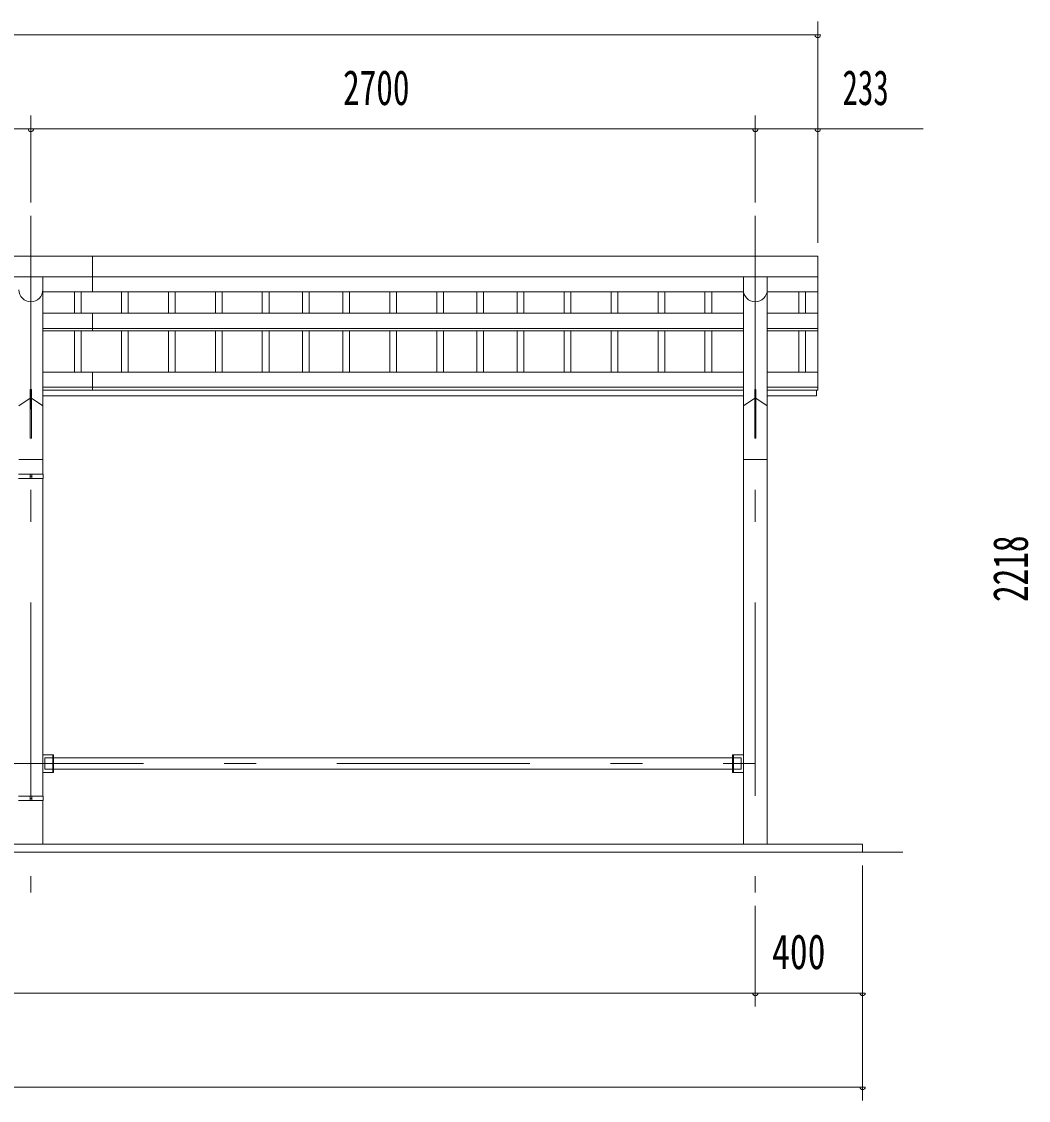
# Model space of a CAD drawing. Units: millimetres, scale not verified. Extents: x -25340 to 25345, y -10500 to 10500.
# Drawn here: x 4937 to 8690, y 870 to 4889 of the extents above; entities that cross this region are included whole.
import ezdxf
from ezdxf.enums import TextEntityAlignment as Align

# ---------------------------------------------------------------- set-up
doc = ezdxf.new("R2010")
doc.units = ezdxf.units.MM
doc.header["$LTSCALE"] = 60
doc.linetypes.add('USER3', pattern=[24, 12, -5, 2, -5])
for name, color, linetype, lineweight in [('0-2_1-05BOLD', 7, 'Continuous', 18), ('0-3_1-25CENTER', 3, 'USER3', 18), ('0-4_1-45THIN', 4, 'Continuous', 18), ('0-5_1-55DIM', 3, 'Continuous', 18)]:
    doc.layers.add(name, color=color, linetype=linetype, lineweight=lineweight)
doc.styles.add('ＭＳ ゴシック', font='')
doc.styles.get('ＭＳ ゴシック').set_extended_font_data('MS Gothic')

msp = doc.modelspace()

# ---------------------------------------------------------------- linework, layer by layer
at = {"layer": '0-2_1-05BOLD'}
for p, q in [((5202.2, 4014.67), (5202.2, 3882.27)), ((7905.2, 4014.67), (7905.2, 3515.47)), ((-2760.8, 3937.52), (7905.2, 3937.52)), ((5016.75, 3937.52), (5016.75, 3202.67)), ((7627.65, 3937.52), (7627.65, 1824.67)), ((7716.75, 3937.52), (7716.75, 1824.67)), ((7627.65, 3882.27), (5016.75, 3882.27)), ((7716.75, 3882.27), (7905.2, 3882.27)), ((5016.75, 3802.96), (7627.65, 3802.96)), ((5202.2, 3802.96), (5202.2, 3737.03)), ((7716.75, 3802.96), (7905.2, 3802.96)), ((5016.75, 3745.26), (7627.65, 3745.26)), ((7716.75, 3745.26), (7905.2, 3745.26)), ((5016.75, 3737.03), (7627.65, 3737.03)), ((7716.75, 3737.03), (7905.2, 3737.03)), ((7627.65, 3582.44), (5016.75, 3582.44)), ((5202.2, 3582.44), (5202.2, 3515.47)), ((7716.75, 3582.44), (7905.2, 3582.44)), ((4969.95, 3517.89), (4969.95, 3337.25)), ((4974.45, 3517.89), (4969.95, 3517.89)), ((4974.45, 3517.89), (4974.45, 3337.25)), ((7627.65, 3527.34), (5016.75, 3527.34)), ((7627.65, 3515.47), (5016.75, 3515.47)), ((7674.45, 3517.89), (7669.95, 3517.89)), ((7669.95, 3517.89), (7669.95, 3337.25)), ((7716.75, 3527.34), (7905.2, 3527.34)), ((7716.75, 3515.47), (7905.2, 3515.47)), ((7900.2, 3515.47), (7900.2, 3494.67)), ((4927.65, 3457.25), (4969.95, 3485.19)), ((4974.45, 3485.19), (5016.75, 3457.25)), ((7627.65, 3494.67), (5016.75, 3494.67)), ((7627.65, 3457.25), (7669.95, 3485.19)), ((7674.45, 3485.19), (7716.75, 3457.25)), ((7716.75, 3494.67), (7900.2, 3494.67)), ((4974.45, 3337.25), (4969.95, 3337.25)), ((5016.75, 3256.67), (4927.65, 3256.67)), ((7716.75, 3256.67), (7627.65, 3256.67)), ((5018.35, 3202.67), (4926.05, 3202.67)), ((5018.35, 3186.67), (4926.05, 3186.67)), ((4969.15, 3202.67), (4969.15, 3186.67)), ((4969.15, 3194.67), (4975.25, 3194.67)), ((4975.25, 3202.67), (4975.25, 3186.67)), ((5016.75, 3186.67), (5016.75, 2002.67)), ((5018.35, 3202.67), (5018.35, 3186.67)), ((5056.75, 2157.67), (5016.75, 2157.67)), ((5024.7, 2146.02), (5024.7, 2103.32)), ((5053.55, 2146.02), (5024.7, 2146.02)), ((5053.55, 2157.67), (5053.55, 2091.67)), ((5056.75, 2146.02), (7587.65, 2146.02)), ((7587.65, 2157.67), (7627.65, 2157.67)), ((7590.85, 2157.67), (7590.85, 2091.67)), ((5053.55, 2103.32), (5024.7, 2103.32)), ((5056.75, 2103.32), (7587.65, 2103.32)), ((7590.85, 2103.32), (7619.7, 2103.32)), ((5018.35, 2002.67), (4926.05, 2002.67)), ((5018.35, 1986.67), (4926.05, 1986.67)), ((4969.15, 2002.67), (4969.15, 1986.67)), ((4969.15, 1994.67), (4975.25, 1994.67)), ((4975.25, 2002.67), (4975.25, 1986.67)), ((5016.75, 1986.67), (5016.75, 1824.67)), ((5018.35, 2002.67), (5018.35, 1986.67)), ((8072.2, 1824.67), (-2927.8, 1824.67)), ((8072.2, 1824.67), (8072.2, 1794.67)), ((8222.2, 1794.67), (-3077.8, 1794.67))]:
    msp.add_line(p, q, dxfattribs=at)
for points in [[(7905.2, 4014.67), (-2760.8, 4014.67), (-2760.8, 3515.47)], [(7674.45, 3517.89), (7674.45, 3337.25), (7669.95, 3337.25)], [(5056.75, 2157.67), (5056.75, 2091.67), (5016.75, 2091.67)], [(7587.65, 2157.67), (7587.65, 2091.67), (7627.65, 2091.67)], [(7590.85, 2146.02), (7619.7, 2146.02), (7619.7, 2103.32)]]:
    msp.add_lwpolyline(points, dxfattribs=at)
for centre in [(4972.2, 3889.22), (7672.2, 3889.22)]:
    msp.add_arc(centre, 44.55, 180, 0, dxfattribs=at)
at = {"layer": '0-3_1-25CENTER'}
for p, q in [((4972.2, 4164.67), (4972.2, 1644.67)), ((7672.2, 4164.67), (7672.2, 1644.67)), ((-2527.8, 2124.67), (7672.2, 2124.67))]:
    msp.add_line(p, q, dxfattribs=at)
at = {"layer": '0-4_1-45THIN'}
for p, q in [((5134.7, 3882.27), (5134.7, 3802.96)), ((5159.7, 3882.27), (5159.7, 3802.96)), ((5309.7, 3882.27), (5309.7, 3802.96)), ((5334.7, 3882.27), (5334.7, 3802.96)), ((5484.7, 3882.27), (5484.7, 3802.96)), ((5509.7, 3882.27), (5509.7, 3802.96)), ((5659.7, 3882.27), (5659.7, 3802.96)), ((5684.7, 3882.27), (5684.7, 3802.96)), ((5834.7, 3882.27), (5834.7, 3802.96)), ((5859.7, 3882.27), (5859.7, 3802.96)), ((5984.7, 3882.27), (5984.7, 3802.96)), ((6009.7, 3882.27), (6009.7, 3802.96)), ((6134.7, 3882.27), (6134.7, 3802.96)), ((6159.7, 3882.27), (6159.7, 3802.96)), ((6309.7, 3882.27), (6309.7, 3802.96)), ((6334.7, 3882.27), (6334.7, 3802.96)), ((6484.7, 3882.27), (6484.7, 3802.96)), ((6509.7, 3882.27), (6509.7, 3802.96)), ((6634.7, 3882.27), (6634.7, 3802.96)), ((6659.7, 3882.27), (6659.7, 3802.96)), ((6784.7, 3882.27), (6784.7, 3802.96)), ((6809.7, 3882.27), (6809.7, 3802.96)), ((6959.7, 3882.27), (6959.7, 3802.96)), ((6984.7, 3882.27), (6984.7, 3802.96)), ((7134.7, 3882.27), (7134.7, 3802.96)), ((7159.7, 3882.27), (7159.7, 3802.96)), ((7309.7, 3882.27), (7309.7, 3802.96)), ((7334.7, 3882.27), (7334.7, 3802.96)), ((7484.7, 3882.27), (7484.7, 3802.96)), ((7509.7, 3882.27), (7509.7, 3802.96)), ((7834.7, 3882.27), (7834.7, 3802.96)), ((7859.7, 3882.27), (7859.7, 3802.96)), ((5134.7, 3737.03), (5134.7, 3582.44)), ((5159.7, 3737.03), (5159.7, 3582.44)), ((5309.7, 3737.03), (5309.7, 3582.44)), ((5334.7, 3737.03), (5334.7, 3582.44)), ((5484.7, 3737.03), (5484.7, 3582.44)), ((5509.7, 3737.03), (5509.7, 3582.44)), ((5659.7, 3737.03), (5659.7, 3582.44)), ((5684.7, 3737.03), (5684.7, 3582.44)), ((5834.7, 3737.03), (5834.7, 3582.44)), ((5859.7, 3737.03), (5859.7, 3582.44)), ((5984.7, 3737.03), (5984.7, 3582.44)), ((6009.7, 3737.03), (6009.7, 3582.44)), ((6134.7, 3737.03), (6134.7, 3582.44)), ((6159.7, 3737.03), (6159.7, 3582.44)), ((6309.7, 3737.03), (6309.7, 3582.44)), ((6334.7, 3737.03), (6334.7, 3582.44)), ((6484.7, 3737.03), (6484.7, 3582.44)), ((6509.7, 3737.03), (6509.7, 3582.44)), ((6634.7, 3737.03), (6634.7, 3582.44)), ((6659.7, 3737.03), (6659.7, 3582.44)), ((6784.7, 3737.03), (6784.7, 3582.44)), ((6809.7, 3737.03), (6809.7, 3582.44)), ((6959.7, 3737.03), (6959.7, 3582.44)), ((6984.7, 3737.03), (6984.7, 3582.44)), ((7134.7, 3737.03), (7134.7, 3582.44)), ((7159.7, 3737.03), (7159.7, 3582.44)), ((7309.7, 3737.03), (7309.7, 3582.44)), ((7334.7, 3737.03), (7334.7, 3582.44)), ((7484.7, 3737.03), (7484.7, 3582.44)), ((7509.7, 3737.03), (7509.7, 3582.44)), ((7834.7, 3737.03), (7834.7, 3582.44)), ((7859.7, 3737.03), (7859.7, 3582.44))]:
    msp.add_line(p, q, dxfattribs=at)
at = {"layer": '0-5_1-55DIM'}
for p, q in [((7905.2, 4888.67), (7905.2, 4064.67)), ((-2760.8, 4838.67), (7905.2, 4838.67)), ((7915.2, 4838.67), (7895.2, 4838.67)), ((4972.2, 4538.67), (4972.2, 4214.67)), ((7672.2, 4538.67), (7672.2, 4214.67)), ((2722.2, 4488.67), (4972.2, 4488.67)), ((4982.2, 4488.67), (4962.2, 4488.67)), ((4972.2, 4488.67), (7672.2, 4488.67)), ((7682.2, 4488.67), (7662.2, 4488.67)), ((7672.2, 4488.67), (7905.2, 4488.67)), ((7915.2, 4488.67), (7895.2, 4488.67)), ((7905.2, 4488.67), (8297.7, 4488.67)), ((8072.2, 869.67), (8072.2, 1744.67)), ((7672.2, 1219.67), (7672.2, 1594.67)), ((-2527.8, 1269.67), (7672.2, 1269.67)), ((7682.2, 1269.67), (7662.2, 1269.67)), ((7672.2, 1269.67), (8072.2, 1269.67)), ((8082.2, 1269.67), (8062.2, 1269.67)), ((-2927.8, 919.67), (8072.2, 919.67)), ((8082.2, 919.67), (8062.2, 919.67))]:
    msp.add_line(p, q, dxfattribs=at)
for centre in [(7905.2, 4838.67), (4972.2, 4488.67), (7672.2, 4488.67), (7905.2, 4488.67), (7672.2, 1269.67), (8072.2, 1269.67), (8072.2, 919.67)]:
    msp.add_arc(centre, 10, 180, 0, dxfattribs=at)

# ---------------------------------------------------------------- texts
at = {"layer": '0-5_1-55DIM', "color": 7, "style": 'ＭＳ ゴシック'}
for s, width, p in [('2700', 0.7, (6135.6, 4538.67)), ('233', 0.65, (7997.03, 4538.67)), ('400', 0.75, (7734.57, 1319.67))]:
    msp.add_text(s, height=130.2, dxfattribs=dict(at, width=width)).set_placement(p, align=Align.BOTTOM_LEFT)
at = {"layer": '0-5_1-55DIM', "color": 7, "style": 'ＭＳ ゴシック', "width": 0.7}
msp.add_text('2218', height=130.2, rotation=90, dxfattribs=at).set_placement((8727.2, 2726.25), align=Align.BOTTOM_LEFT)

doc.saveas('drawing.dxf')
